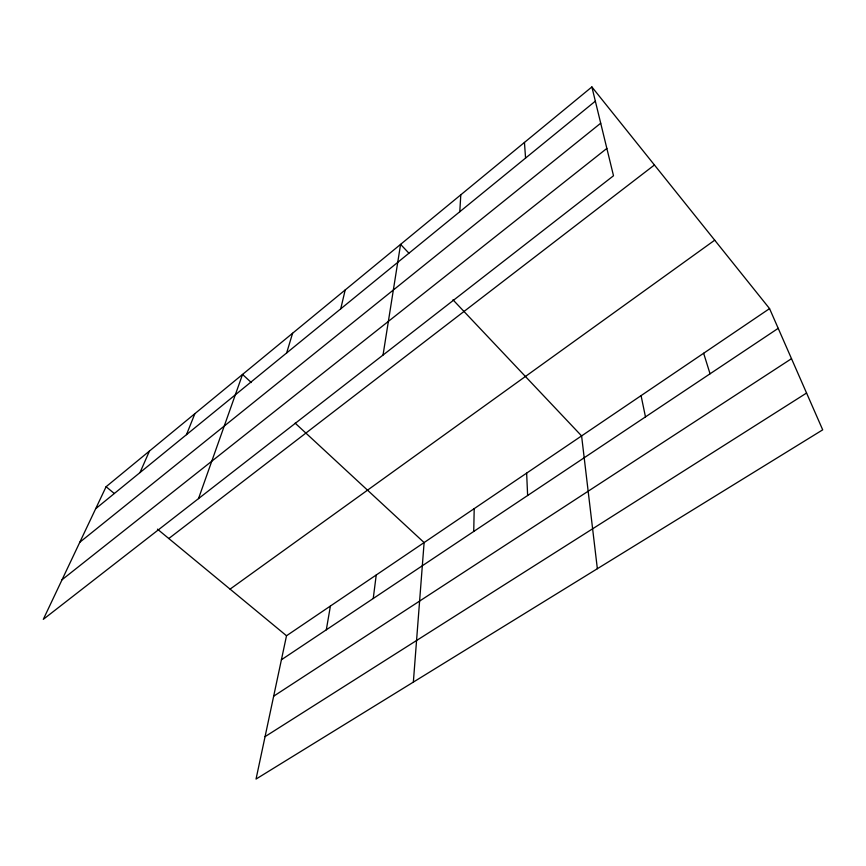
<?xml version="1.0" encoding="UTF-8"?>
<svg xmlns="http://www.w3.org/2000/svg" width="866" height="866" viewBox="0 0 866 866"><rect width="100%" height="100%" fill="white"/><g stroke="black" fill="none" stroke-linecap="round" stroke-linejoin="round"><path stroke-width="1.3" d="M473.734 531.464L474.2 508.645M459.803 211.705L460.788 194.828M413.353 682.105L424.113 542.571L295.154 423.149M373.235 598.514L376.234 574.992M383.032 355.06L400.579 244.374L408.86 253.132M326.309 629.82L330.411 606.027M769.56 308.61L286.516 635.752L256.044 779.054L822.7 429.839L769.56 308.61L591.879 86.946L106.096 486.724L43.3 619.352L613.507 175.766L591.879 86.946M340.728 308.837L345.198 289.948M286.657 352.938L292.589 333.248M198.509 498.61L242.545 374.426L251.302 382.545M186.482 434.656L194.893 413.645M139.989 472.576L149.461 451.034M95.671 508.732L595.343 101.16M79.802 542.257L600.712 123.199M62.049 579.744L606.85 148.422M168.805 538.522L654.436 164.984M230.075 589.129L714.721 240.185M281.407 659.773L778.209 328.333M273.667 696.188L791.513 358.676M265.072 736.63L806.571 393.034M106.096 486.724L114.29 493.49M157.46 529.158L286.516 635.752M452.972 299.809L581.595 435.912L597.356 568.713M703.636 353.263L710.055 373.798M641.067 395.643L645.473 416.882M524.45 142.435L525.565 158.077M526.636 473.139L527.632 495.514"/></g></svg>
